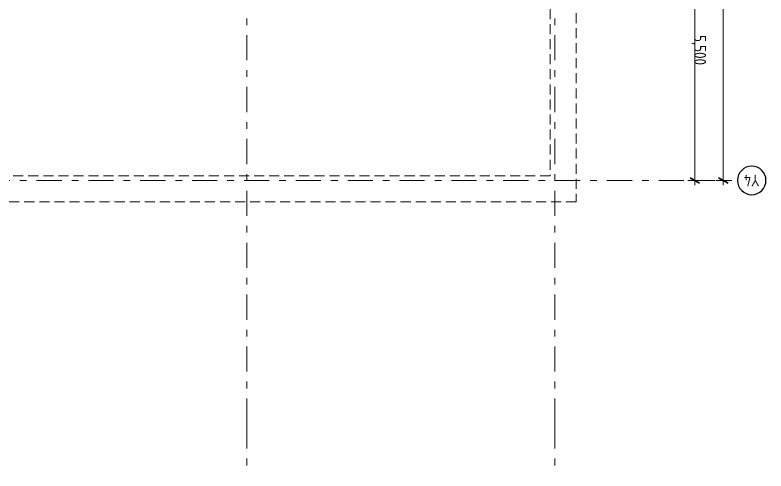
# Model space of a CAD drawing. Header units: millimetres. Extents: x 18162 to 3540582, y 72188 to 247925.
# Drawn here: x 1309582 to 1325420, y 147475 to 157082 of the extents above; entities that cross this region are included whole.
import ezdxf
from ezdxf.enums import TextEntityAlignment as Align

# ---------------------------------------------------------------- set-up
doc = ezdxf.new("R2010")
doc.units = ezdxf.units.MM
doc.header["$MEASUREMENT"] = 0
doc.linetypes.add('Double Dashed', pattern=[1093.611073, 529.166651, -211.666656, 141.111112, -211.666656])
doc.linetypes.add('Hidden Line', pattern=[317.5, 211.666667, -105.833333])
for name, color, linetype in [('Dimensioning - General', 7, 'Continuous'), ('Drawing & Figure', 7, 'Continuous'), ('Structural - Grid', 7, 'Continuous')]:
    doc.layers.add(name, color=color, linetype=linetype)
doc.styles.add('GENERATED_STYLE_3', font='', dxfattribs={"width": 0.8})
doc.styles.get('GENERATED_STYLE_3').set_extended_font_data('ISOCPEUR MON')
doc.dimstyles.new('GENERATED_STYLE__2', dxfattribs={"dimtxt": 250, "dimasz": 152, "dimexe": 0.18, "dimexo": 0.0625, "dimgap": 0, "dimtad": 1, "dimdec": 0, "dimzin": 0, "dimdsep": 46, "dimtxsty": 'GENERATED_STYLE_3', "dimblk": 'ARROWHEAD_2', "dimblk1": 'ARROWHEAD_2', "dimblk2": 'ARROWHEAD_2', "dimcen": 0.09, "dimse1": 1, "dimse2": 1, "dimclrd": 13, "dimclre": 13, "dimclrt": 13, "dimadec": 0, "dimazin": 0, "dimtfac": 1, "dimtdec": 4, "dimtmove": 0, "dimatfit": 3, "dimfxl": 1, "dimtolj": 1, "dimtzin": 0, "dimarcsym": 0})

# ---------------------------------------------------------------- blocks, each defined once
blk = doc.blocks.new('*D741', base_point=(1270096, 74951))
at = {"layer": 'Dimensioning - General', "color": 12, "linetype": 'Continuous', "lineweight": 35, "transparency": 16777216}
for p, q in [((1324020, 166039), (1323820, 166154)), ((1324020, 159039), (1323820, 159154))]:
    blk.add_line(p, q, dxfattribs=at)
at = {"layer": 'Dimensioning - General', "color": 13, "linetype": 'Continuous', "lineweight": 13, "transparency": 16777216}
for p, q in [((1323920, 166096), (1323920, 159096)), ((1323770, 159096), (1324070, 159096)), ((1323920, 159096), (1323920, 153596))]:
    blk.add_line(p, q, dxfattribs=at)
at = {"layer": 'Dimensioning - General', "color": 13, "lineweight": 13, "transparency": 16777216, "insert": (1323848, 162911), "char_height": 250, "attachment_point": 7, "rotation": 270, "style": 'GENERATED_STYLE_3'}
blk.add_mtext('\\A1;{\\pql;\\fISOCPEUR MON|b0|i0|c0|p0;\\W0.800000;7,000}', dxfattribs=at)
blk = doc.blocks.new('ARROWHEAD_2')
at = {"color": 0, "linetype": 'Continuous', "lineweight": 0}
for p, q in [((0, 0), (-1, 0)), ((-0.38, -0.66), (0.38, 0.66))]:
    blk.add_line(p, q, dxfattribs=at)
blk = doc.blocks.new('*D742', base_point=(1270096, 74951))
at = {"layer": 'Dimensioning - General', "color": 12, "linetype": 'Continuous', "lineweight": 35, "transparency": 16777216}
for p, q in [((1324020, 159039), (1323820, 159154)), ((1323820, 153654), (1324020, 153539))]:
    blk.add_line(p, q, dxfattribs=at)
at = {"layer": 'Dimensioning - General', "color": 13, "linetype": 'Continuous', "lineweight": 13, "transparency": 16777216}
for p, q in [((1323920, 159096), (1323920, 153596)), ((1323770, 153596), (1324070, 153596)), ((1323920, 153596), (1323920, 153499))]:
    blk.add_line(p, q, dxfattribs=at)
at = {"layer": 'Dimensioning - General', "color": 13, "lineweight": 13, "transparency": 16777216, "insert": (1323848, 156661), "char_height": 250, "attachment_point": 7, "rotation": 270, "style": 'GENERATED_STYLE_3'}
blk.add_mtext('\\A1;{\\pql;\\fISOCPEUR MON|b0|i0|c0|p0;\\W0.800000;5,500}', dxfattribs=at)
blk = doc.blocks.new('*D743', base_point=(1270096, 74951))
at = {"layer": 'Dimensioning - General', "color": 13, "linetype": 'Continuous', "lineweight": 13, "transparency": 16777216}
for p, q in [((1324520, 171596), (1324520, 171694)), ((1324670, 171596), (1324370, 171596)), ((1324520, 153596), (1324520, 171596)), ((1324670, 153596), (1324370, 153596)), ((1324520, 153499), (1324520, 153596))]:
    blk.add_line(p, q, dxfattribs=at)
at = {"layer": 'Dimensioning - General', "color": 12, "linetype": 'Continuous', "lineweight": 35, "transparency": 16777216}
for p, q in [((1324620, 171539), (1324420, 171654)), ((1324420, 153654), (1324620, 153539))]:
    blk.add_line(p, q, dxfattribs=at)
at = {"layer": 'Dimensioning - General', "color": 13, "lineweight": 13, "transparency": 16777216, "insert": (1324448, 162961), "char_height": 250, "attachment_point": 7, "rotation": 270, "style": 'GENERATED_STYLE_3'}
blk.add_mtext('\\A1;{\\pql;\\fISOCPEUR MON|b0|i0|c0|p0;\\W0.800000;18,000}', dxfattribs=at)
blk = doc.blocks.new('Standard grid marker[348]_2', base_point=(1320969, 147475))
at = {"layer": 'Structural - Grid', "color": 13, "linetype": 'Double Dashed', "lineweight": 13}
for q in [(1320969, 175136), (1320969, 147475)]:
    blk.add_line((1320969, 148475), q, dxfattribs=at)
at = {"layer": 'Structural - Grid', "color": 13, "lineweight": 13, "style": 'GENERATED_STYLE_3'}
blk.add_attdef('AC_MarkerText_1', text='', height=250, rotation=180, dxfattribs=at).set_placement((1320969, 176311), align=Align.TOP_CENTER)
blk = doc.blocks.new('Standard grid marker[349]_2', base_point=(1288258, 153596))
at = {"layer": 'Structural - Grid', "color": 13, "linetype": 'Double Dashed', "lineweight": 13}
for p, q in [((1289258, 153596), (1323820, 153596)), ((1323820, 153596), (1324820, 153596))]:
    blk.add_line(p, q, dxfattribs=at)
at = {"layer": 'Structural - Grid', "color": 13, "linetype": 'Continuous', "lineweight": 25, "flags": 128}
blk.add_lwpolyline([(1325420, 153596, 1), (1324820, 153596, 1)], format="xyb", close=True, dxfattribs=at)
at = {"layer": 'Structural - Grid', "color": 13, "linetype": 'Double Dashed', "lineweight": 13}
blk.add_point((1323820, 153596), dxfattribs=at)
blk.add_point((1323820, 153596), dxfattribs=at)
at = {"layer": 'Structural - Grid', "color": 13, "lineweight": 13, "style": 'GENERATED_STYLE_3'}
blk.add_attdef('AC_MarkerText_1', text='', height=250, rotation=180, dxfattribs=at).set_placement((1325120, 153471), align=Align.TOP_CENTER)
blk = doc.blocks.new('Standard grid marker[353]_2', base_point=(1314469, 147475))
at = {"layer": 'Structural - Grid', "color": 13, "linetype": 'Double Dashed', "lineweight": 13}
for q in [(1314469, 175136), (1314469, 147475)]:
    blk.add_line((1314469, 148475), q, dxfattribs=at)
at = {"layer": 'Structural - Grid', "color": 13, "lineweight": 13, "style": 'GENERATED_STYLE_3'}
blk.add_attdef('AC_MarkerText_1', text='', height=250, rotation=180, dxfattribs=at).set_placement((1314469, 176311), align=Align.TOP_CENTER)

msp = doc.modelspace()

# ---------------------------------------------------------------- linework, layer by layer
at = {"color": 7, "linetype": 'Hidden Line', "lineweight": 5}
for points in [[(1308239.3, 172047.1), (1314719.3, 172047.1), (1321419.3, 172047.1), (1321419.3, 153146.4), (1308239.3, 153146.4), (1308239.3, 153697.1)], [(1308239.3, 172046.4), (1308239.3, 171496.4), (1320868.6, 171496.4), (1320868.6, 153697.1), (1308239.3, 153697.1)]]:
    msp.add_lwpolyline(points, dxfattribs=at)
at = {"layer": 'Drawing & Figure', "color": 7, "linetype": 'Hidden Line', "lineweight": 5}
msp.add_lwpolyline([(1314719.3, 172046.4), (1314719.3, 172047.1), (1321419.2, 172047.1), (1321419.2, 153146.4), (1314719.3, 153146.4)], dxfattribs=at)

# ---------------------------------------------------------------- block references
at = {"layer": 'Structural - Grid', "color": 13, "linetype": 'Continuous', "lineweight": 13}
for name, p in [('Standard grid marker[353]_2', (1314469.3, 147474.9)), ('Standard grid marker[348]_2', (1320969.3, 147474.9))]:
    msp.add_blockref(name, p, dxfattribs=at)
ref = msp.add_blockref('Standard grid marker[349]_2', (1288258, 153596.4), dxfattribs=at)
ref.add_attrib('AC_MarkerText_1', 'Y4', dxfattribs={"color": 13, "lineweight": 13, "height": 250, "rotation": 180, "style": 'GENERATED_STYLE_3', "width": 0.8}).set_placement((1325120.2, 153471.4), align=Align.TOP_CENTER)

# ---------------------------------------------------------------- dimensions: what is measured, and where the dimension line sits
at = {"layer": 'Dimensioning - General', "color": 13, "linetype": 'Continuous', "lineweight": 13}
for base, p1, p2, angle, picture, middle in [((1324520.2, 171596.4), (1324820.2, 153596.4), (1324820.2, 171596.4), 90, '*D743', (1324695.2, 162446.8)), ((1323920.2, 159096.4), (1324820.2, 166096.4), (1324820.2, 159096.4), 270, '*D741', (1324095.2, 162492)), ((1323920.2, 153596.4), (1324820.2, 159096.4), (1324820.2, 153596.4), 270, '*D742', (1324095.2, 156242))]:
    dim = msp.add_linear_dim(base=base, p1=p1, p2=p2, angle=angle, dimstyle='GENERATED_STYLE__2', dxfattribs=at)
    dim.commit()
    dim.dimension.update_dxf_attribs({"geometry": picture, "text_midpoint": middle, "dimtype": 160, "text_rotation": 270})

doc.saveas('drawing.dxf')
